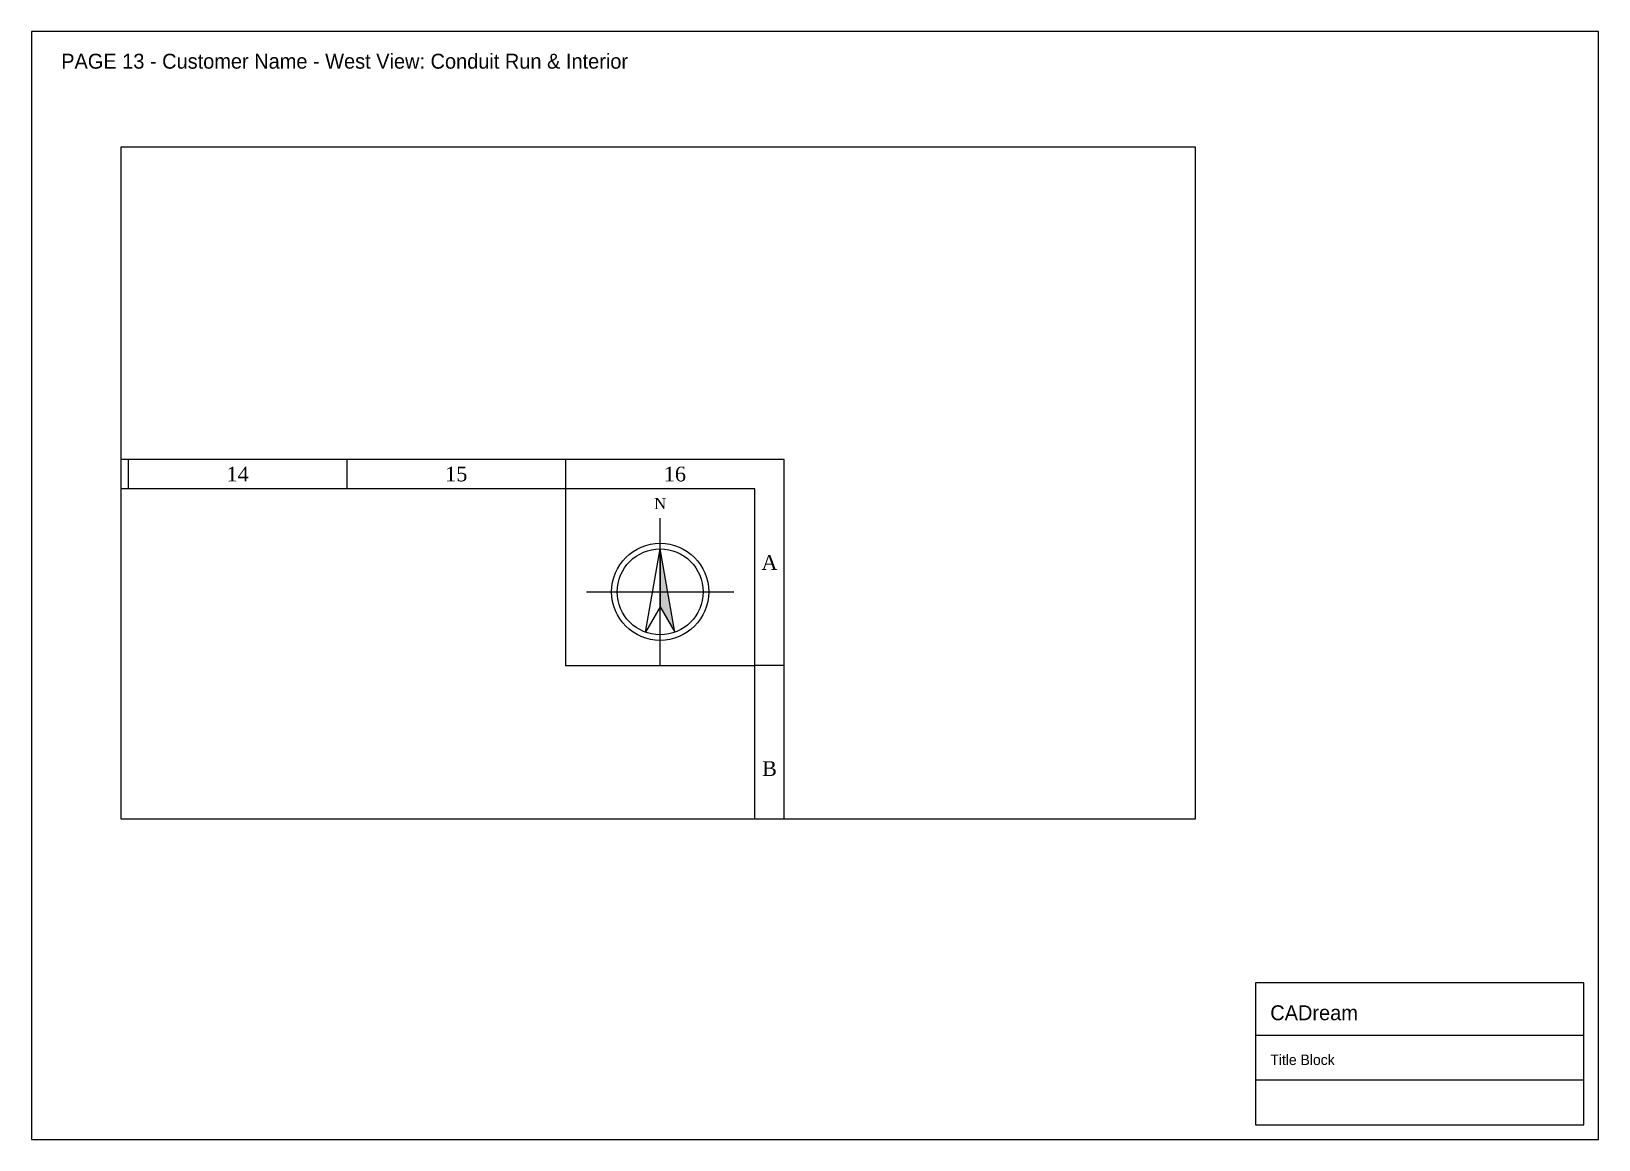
# Paper-space layout 'Layout1' of a CAD drawing. Header units: metres, sheet in millimetres. Extents: x 0 to 420, y 0 to 297.
# The model-space entities are those that its viewports show. They can reach past a viewport. Long polylines and large blocks are cut down to what shows.
import ezdxf
from ezdxf.enums import TextEntityAlignment as Align

# ---------------------------------------------------------------- set-up
doc = ezdxf.new("R2010")
doc.units = ezdxf.units.M
for name, color, linetype in [('SHEET_BORDER', 8, 'Continuous'), ('SHEET_TEXT', 5, 'Continuous'), ('SHEET_TITLEBLOCK', 7, 'Continuous'), ('SHEET_VIEWPORT_FRAME', 6, 'Continuous')]:
    doc.layers.add(name, color=color, linetype=linetype)
doc.styles.add('Times', font='times.ttf')

# ---------------------------------------------------------------- blocks, each defined once
blk = doc.blocks.new('CADREAM_TITLEBLOCK_TEMPLATE_V1')
at = {"layer": 'SHEET_TITLEBLOCK'}
for p, q in [((0, 24), (88, 24)), ((0, 12), (88, 12))]:
    blk.add_line(p, q, dxfattribs=at)
blk.add_lwpolyline([(0, 0), (88, 0), (88, 38), (0, 38)], close=True, dxfattribs=at)
for s, height, p in [('CADream', 4, (4, 28)), ('Title Block', 2.8, (4, 16))]:
    blk.add_text(s, height=height, dxfattribs=at).set_placement(p)
blk = doc.blocks.new('*U322')
at = {"color": 5}
blk.add_lwpolyline([(0, 0), (1189, 0), (1189, 841), (0, 841)], close=True, dxfattribs=at)
blk = doc.blocks.new('*U338')
blk.add_hatch(color=0).paths.add_polyline_path([(0, -2.0309), (2, -5.4949), (0, 5.8476)])
at = {"color": 0}
for p, q in [((0, -10), (0, 10)), ((-10, 0), (10, 0))]:
    blk.add_line(p, q, dxfattribs=at)
for points in [[(0, -2.0309), (-2, -5.4949), (0, 5.8476)], [(0, -2.0309), (2, -5.4949), (0, 5.8476)]]:
    blk.add_lwpolyline(points, close=True)
for radius in [6.5976, 5.8476]:
    blk.add_circle((0, 0), radius, dxfattribs=at)
at = {"style": 'Times'}
blk.add_text('N', height=1.5, dxfattribs=at).set_placement((0, 12), align=Align.MIDDLE_CENTER)

msp = doc.modelspace()

# ---------------------------------------------------------------- linework, layer by layer
at = {"color": 5}
for p, q in [((237455, 260545), (237455, 255545)), ((274611, 260545), (274611, 255545)), ((311768, 260545), (311768, 255545)), ((343924, 255545), (-233076, 255545)), ((343924, -154955), (343924, 255545)), ((348924, 225504), (343924, 225504))]:
    msp.add_line(p, q, dxfattribs=at)
msp.add_lwpolyline([(311768, 225504), (343924, 225504), (343924, 255545), (311768, 255545)], close=True)

# ---------------------------------------------------------------- block references
for name, p, xscale, yscale, zscale in [('*U322', (-245576, -159955), 500, 500, 500), ('*U338', (327846, 238025), 1250, 1250, 1250)]:
    msp.add_blockref(name, p, dxfattribs=dict(xscale=xscale, yscale=yscale, zscale=zscale))

# ---------------------------------------------------------------- texts
at = {"color": 4, "style": 'Times'}
for s, p in [('14', (256033, 258045)), ('15', (293189, 258045)), ('16', (330346, 258045)), ('A', (346424, 243025)), ('B', (346424, 207983))]:
    msp.add_text(s, height=2500, dxfattribs=at).set_placement(p, align=Align.MIDDLE)

psp = doc.layouts.get("Layout1")

# ---------------------------------------------------------------- linework, layer by layer
at = {"layer": 'SHEET_BORDER'}
psp.add_lwpolyline([(0, 0), (420, 0), (420, 297), (0, 297)], close=True, dxfattribs=at)
at = {"layer": 'SHEET_VIEWPORT_FRAME'}
psp.add_lwpolyline([(24, 86), (312, 86), (312, 266), (24, 266)], close=True, dxfattribs=at)

# ---------------------------------------------------------------- block references
at = {"layer": 'SHEET_TITLEBLOCK'}
psp.add_blockref('CADREAM_TITLEBLOCK_TEMPLATE_V1', (328, 4), dxfattribs=at)

# ---------------------------------------------------------------- texts
at = {"layer": 'SHEET_TEXT'}
psp.add_text('PAGE 13 - Customer Name - West View: Conduit Run & Interior', height=4, dxfattribs=at).set_placement((8, 287))

# ---------------------------------------------------------------- viewports
at = {"layer": 'SHEET_VIEWPORT_FRAME'}
psp.add_viewport(center=(168, 176), size=(288, 180), view_center_point=(327521.76, 256543.4), view_height=114157.92, dxfattribs=at)

doc.saveas('drawing.dxf')
